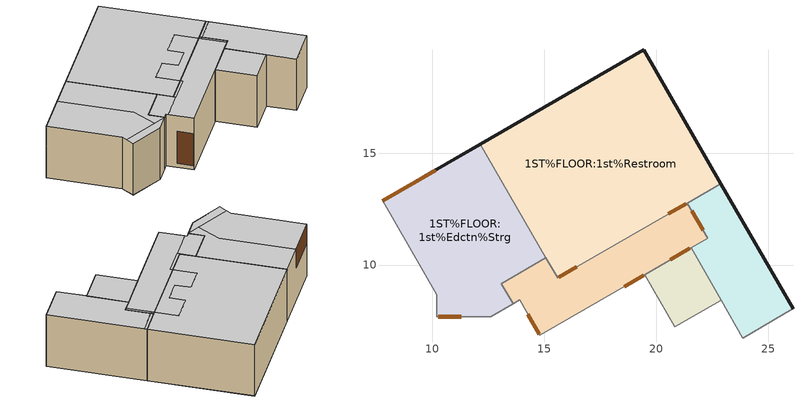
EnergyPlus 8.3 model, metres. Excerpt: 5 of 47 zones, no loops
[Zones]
1ST%FLOOR:1st%Electrical%Room
 floor ground (groundfloor_from_db): 26.1,8.04 23.85,6.74 22.89,8.43 21.55,10.77 22.3,11.2 21.39,12.77 22.88,13.64 z0.51
 wall to 1ST%FLOOR:1st%Lobby (21): 23.85,6.74 26.1,8.04 z0.51:4.42
 wall to 1ST%FLOOR:1st%Lobby (41): 22.89,8.43 23.85,6.74 z0.51:4.42
 wall ground (extWall_heavy_ashrae901_2013_zone1): 26.1,8.04 22.88,13.64 z0.51:4.42
 wall to 1ST%FLOOR:1st%Restroom (22): 22.88,13.64 21.39,12.77 z0.51:4.42
 wall to 1ST%FLOOR:1st%Corridor (22): 21.39,12.77 22.3,11.2 z0.51:4.42
 wall to 1ST%FLOOR:1st%Corridor (44): 22.3,11.2 21.55,10.77 z0.51:4.42
 wall to 1ST%FLOOR:1st%Elevator%Machine (41): 21.55,10.77 22.89,8.43 z0.51:4.42
 door inside (25): 21.59,12.42 22.1,11.55 z0.81:3.24
 ceiling to 2ND%FLOOR%NORTH:2nd%Lobby (5): 22.89,8.43 23.85,6.74 26.1,8.04 22.96,13.49 21.47,12.63 22.3,11.2 22.11,11.1 21.55,10.77 z4.42
 ceiling to 2ND%FLOOR%NORTH:2nd%Restrooms (5): 21.47,12.63 22.96,13.49 22.88,13.64 21.39,12.77 z4.42
1ST%FLOOR:1st%Elevator%Machine
 floor ground (groundfloor_from_db): 22.89,8.43 20.83,7.24 19.49,9.58 21.55,10.77 z0.51
 wall to 1ST%FLOOR:1st%Lobby (21): 20.83,7.24 22.89,8.43 z0.51:4.42
 wall to 1ST%FLOOR:1st%Lobby (41): 19.49,9.58 20.83,7.24 z0.51:4.42
 wall to 1ST%FLOOR:1st%Corridor (44): 21.55,10.77 19.49,9.58 z0.51:4.42
 door inside (25): 21.5,10.74 20.62,10.24 z0.81:3.24
 ceiling to 2ND%FLOOR%NORTH:2nd%Lobby (5): 20.83,7.24 22.89,8.43 21.55,10.77 19.49,9.57 z4.42
1ST%FLOOR:1st%Corridor
 floor ground (groundfloor_from_db): 19.49,9.58 14.8,6.87 13.89,8.45 13.61,8.28 13.08,9.18 15.07,10.33 15.6,9.44 21.39,12.77 22.3,11.2 z0.51
 wall to 1ST%FLOOR:1st%Lobby (43): 14.8,6.87 19.49,9.58 z0.51:4.42
 wall to 1ST%FLOOR:1st%Lobby (21): 13.61,8.28 13.89,8.45 14.8,6.87 z0.51:4.42
 wall to 1ST%FLOOR:1st%Restroom (42): 15.6,9.44 15.07,10.33 z0.51:4.42
 wall to 1ST%FLOOR:1st%Restroom (22): 21.39,12.77 15.6,9.44 z0.51:4.42
 wall to 1ST%FLOOR:1st%Edctn%Strg (21): 15.07,10.33 13.08,9.18 13.61,8.28 z0.51:4.42
 door inside (25): 18.56,9.04 19.44,9.55 / 14.26,7.8 14.77,6.92 / 16.45,9.92 15.66,9.47 / 21.34,12.74 20.54,12.28 z0.81:3.24
 ceiling to 2ND%FLOOR%NORTH:2nd%Lobby (5): 22.13,11.11 22.3,11.2 21.47,12.63 21.31,12.53 z4.42
 ceiling to 2ND%FLOOR%NORTH:2nd%Restrooms (5): 15.6,9.44 15.07,10.33 15.07,10.32 15.67,9.28 17.21,10.18 17.13,10.32 z4.42
 ceiling to 2ND%FLOOR%NORTH:2nd%Corridor (9): 14.8,6.87 22.13,11.11 21.31,12.53 21.23,12.68 17.13,10.32 17.21,10.18 13.98,8.3 z4.42
 ceiling to 2ND%FLOOR%NORTH:2nd%Secure%Files (9): 13.61,8.28 13.89,8.45 13.98,8.3 15.67,9.28 15.07,10.32 13.08,9.18 z4.42
1ST%FLOOR:1st%Edctn%Strg
 floor ground (groundfloor_from_db): 13.61,8.28 12.6,7.69 10.21,7.69 10.21,8.67 7.78,12.88 12.15,15.4 15.07,10.33 13.08,9.18 z0.51
 wall outside (extWall_heavy_ashrae901_2013_zone1): 10.15,14.25 7.78,12.88 z2.97:4.42
 wall to 1ST%FLOOR:1st%Lobby (21): 10.21,7.69 12.6,7.69 13.61,8.28 z0.51:4.42
 wall to 1ST%FLOOR:1st%Restroom (42): 15.07,10.33 12.15,15.4 z0.51:4.42
 wall to 1ST%FLOOR:1st%Mchncl%Rm%01 (21): 7.78,12.88 10.21,8.67 10.21,7.69 z0.51:4.42
 wall ground (extWall_heavy_ashrae901_2013_zone1): 12.15,15.4,0.51 7.78,12.88,0.51 7.78,12.88,2.97 10.15,14.25,2.97 10.15,14.25,4.42 12.15,15.4,4.42
 door inside (25): 10.27,7.69 11.28,7.69 z0.81:3.24
 door (59): 10.15,14.25 7.78,12.88 z2.97:4.42
 ceiling to 2ND%FLOOR%NORTH:2nd%Corridor (9): 10.21,7.69 12.6,7.69 13.56,8.25 10.21,8.25 z4.42
 ceiling to 2ND%FLOOR%NORTH:2nd%Secure%Files (9): 12.68,8.25 13.56,8.25 13.61,8.28 13.08,9.18 15.07,10.32 12.14,15.4 10.21,14.29 12.68,10.02 z4.42
 ceiling to 2ND%FLOOR%NORTH:2nd%Work%Room (9): 10.21,8.25 12.68,8.25 12.68,10.02 10.21,14.29 7.78,12.88 10.21,8.67 z4.42
1ST%FLOOR:1st%Restroom
 floor ground (groundfloor_from_db): 21.39,12.77 15.6,9.44 15.07,10.33 12.15,15.4 19.43,19.61 22.88,13.64 z0.51
 wall ground (extWall_heavy_ashrae901_2013_zone1): 22.88,13.64 19.43,19.61 12.15,15.4 z0.51:4.42
 ceiling to 2ND%FLOOR%NORTH:2nd%Restrooms (5): 15.07,10.33 15.6,9.44 17.13,10.32 16.34,11.68 17.71,12.46 18.24,11.55 19.49,12.27 18.94,13.19 20.45,14.06 21.23,12.68 21.39,12.77 22.88,13.64 19.43,19.61 12.15,15.4 z4.42
 ceiling to 2ND%FLOOR%NORTH:2nd%Corridor (9): 17.13,10.32 21.23,12.68 20.45,14.06 18.94,13.19 19.49,12.27 18.24,11.55 17.71,12.46 16.34,11.68 z4.42
[Building]
Building: North Axis {deg}=0; Terrain=Suburbs; Loads Convergence Tolerance Value=0.4; Temperature Convergence Tolerance Value {deltaC}=0.4; Solar Distribution=FullExterior; Maximum Number of Warmup Days=25; Minimum Number of Warmup Days=6
[Site:Location]
Phipps_CSL_Building: Latitude {N+ S-}=1.37; Longitude {W- E+}=103.98; Time Zone Relative to GMT {GMT+/-}=8; Elevation {m}=16
[SizingPeriod:DesignDay] Day of Month=21; Dry-Bulb Temperature Range Modifier Type=DefaultMultipliers; Humidity Condition Type=Wetbulb; Barometric Pressure {Pa}=101133; Rain {Yes/No}=No; Snow on ground {Yes/No}=No; Daylight Savings Time Indicator=No
Name | Month | Day Type | Maximum Dry-Bulb Temperature {C} | Daily Dry-Bulb Temperature Range {C} | Wetbulb at Maximum Dry-Bulb {C} | Wind Speed {m/s} design conditions vs. traditional 3.35 m/s (7mph) | Wind Direction {Degrees; N=0, S=180} | Solar Model Indicator | ASHRAE Clear Sky Optical Depth for Beam Irradiance (taub) | ASHRAE Clear Sky Optical Depth for Diffuse Irradiance (taud) | Wind Speed {m/s} design conditions vs. traditional 6.71 m/s (15 mph) | Clearness {0.0 to 1.1}
Summer Design Day in Phipps_CSL_Building | 6 | SummerDesignDay | 33.2 | 5.5 | 26.4 | 4.1 | 30 | ASHRAETau | 0.494 | 2.03
Winter Design Day in Phipps_CSL_Building | 12 | WinterDesignDay | 23 | 0 | 23 |  | 320 | ASHRAEClearSky |  |  | 2 | 0
[Site:GroundTemperature:BuildingSurface]
14, 14, 14, 14, 14, 14, 14, 14, 14, 14, 14, 14
[Site:GroundTemperature:Deep]
14.89, 14.89, 14.89, 14.89, 14.89, 14.89, 14.89, 14.89, 14.89, 14.89, 14.89, 14.89
[Site:GroundReflectance]
0.2, 0.2, 0.2, 0.2, 0.2, 0.2, 0.2, 0.2, 0.2, 0.2, 0.2, 0.2
[Site:GroundReflectance:SnowModifier]
1, 1
[Material]
Name | Roughness | Thickness {m} | Conductivity {w/m-K} | Density {kg/m3} | Specific Heat {J/kg-K} | Thermal Emittance | Solar Absorptance | Visible Absorptance | Conductivity {W/m-K} | Thermal Absorptance
Concrete Block (Heavyweight)_0.15 | Rough | .15 | 1.63 | 2300 | 1000 | 0.9 | 0.6 | 0.6
Brickwork Outer Leaf_0.105 | Rough | .105 | 0.84 | 1700 | 800 | 0.9 | 0.7 | 0.7
Gypsum Plastering_0.013 | Rough | .013 | 0.4 | 1000 | 1000 | 0.9 | 0.5 | 0.5
6 in. Concrete at R-0.0625/in (NW 145 lb/ft3 solid concrete)_0.1524 | Rough | .1524 | 2.27 | 2321.4 | 837.36 | 0.9 | 0.7 | 0.7
R-20 board Insulation (Glass fiber board)_0.0476 | Rough | .0476 | 0.036 | 160 | 840 | 0.9 | 0.7 | 0.7
XPS Extruded Polystyrene  - CO2 Blowing_0.0398 | Rough | .0398 | 0.034 | 35 | 1400 | 0.9 | 0.6 | 0.6
3_2_10013 | Rough | 0.0381 |  | 1200 | 1000 |  | 0.7 | 0.7 | 0.38 | 0.9
5_1_10007 | Rough | 0.1397 |  | 2240 | 836.8 |  | 0.7 | 0.7 | 1.311 | 0.9
13_3_10007 | Rough | 0.3048 |  | 2240 | 836.8 |  | 0.7 | 0.7 | 1.311 | 0.9
13_5_10001 | Smooth | 0.0159 |  | 784.9 | 830 |  | 0.92 | 0.92 | 0.16 | 0.9
21_2_10002 | Rough | 0.0762 |  | 240 | 1260 |  | 0.6 | 0.6 | 0.063 | 0.9
23_2_10002 | Rough | 0.1524 |  | 240 | 1260 |  | 0.6 | 0.6 | 0.063 | 0.9
25_1_108 | Rough | 0.035 |  | 700 | 2390 |  | 0.5 | 0.5 | 0.19 | 0.9
55_3_10007 | Rough | 0.4572 |  | 2240 | 836.8 |  | 0.7 | 0.7 | 1.311 | 0.9
59_3_10001 | Smooth | 0.0158 |  | 784.9 | 830 |  | 0.92 | 0.92 | 0.16 | 0.9
[Material:NoMass] Roughness=Rough; Thermal Absorptance=0.9; Solar Absorptance=0.7; Visible Absorptance=0.7
Name | Thermal Resistance {m2-K/W}
9_RVAL_1 | 0.009
41_RVAL_3; 42_RVAL_2 | 0.15
1_RVAL_1 | .2201375
[Construction]
groundfloor_from_db: 1_RVAL_1, R-20 board Insulation (Glass fiber board)_0.0476, 6 in. Concrete at R-0.0625/in (NW 145 lb/ft3 solid concrete)_0.1524
5: 5_1_10007
9: 9_RVAL_1, 3_2_10013
extWall_heavy_ashrae901_2013_zone1: Brickwork Outer Leaf_0.105, XPS Extruded Polystyrene  - CO2 Blowing_0.0398, Concrete Block (Heavyweight)_0.15, Gypsum Plastering_0.013
21; 22: 13_5_10001, 21_2_10002, 13_5_10001
25: 25_1_108
41: 13_5_10001, 21_2_10002, 41_RVAL_3, 13_5_10001
42: 13_5_10001, 42_RVAL_2, 21_2_10002, 13_5_10001
43: 13_5_10001, 23_2_10002, 13_5_10001, 13_3_10007
44: 13_3_10007, 13_5_10001, 23_2_10002, 13_5_10001
59: 55_3_10007, 21_2_10002, 59_3_10001
[WindowProperty:FrameAndDivider]
5: Frame Width {m}=0.0635; Frame Outside Projection {m}=0; Frame Inside Projection {m}=0; Frame Conductance {W/m2-K}=9.5; Ratio of Frame-Edge Glass Conductance to Center-Of-Glass Conductance=1; Frame Solar Absorptance=0.5; Frame Visible Absorptance=0.5; Frame Thermal Hemispherical Emissivity=0.9; Divider Type=DividedLite; Divider Width {m}=0; Number of Horizontal Dividers=0; Number of Vertical Dividers=0; Divider Outside Projection {m}=0; Divider Inside Projection {m}=0; Divider Conductance {W/m2-K}=0; Ratio of Divider-Edge Glass Conductance to Center-Of-Glass Conductance=1; Divider Solar Absorptance=0; Divider Visible Absorptance=0; Divider Thermal Hemispherical Emissivity=0.9; Outside Reveal Solar Absorptance=0.5; Inside Sill Depth {m}=0; Inside Sill Solar Absorptance=0.5; Inside Reveal Depth {m}=0; Inside Reveal Solar Absorptance=0.5
[Zone] Type=1; Multiplier=1; Ceiling Height {m}=Autocalculate; Floor Area {m2}=autocalculate; Zone Inside Convection Algorithm=TARP
1ST%FLOOR:1st%Electrical%Room; 1ST%FLOOR:1st%Restroom; 1ST%FLOOR:1st%Corridor; 1ST%FLOOR:1st%Edctn%Strg; 1ST%FLOOR:1st%Elevator%Machine
[People] Number of People Calculation Method=People; Number of People=0; Fraction Radiant=0.3; Sensible Heat Fraction=AUTOCALCULATE; Activity Level Schedule=Activity Schedule; Carbon Dioxide Generation Rate {m3/s-W}=3.82E-8; Enable ASHRAE 55 Comfort Warnings=No; Mean Radiant Temperature Calculation Type=ZoneAveraged; Work Efficiency Schedule=Work efficiency; Clothing Insulation Calculation Method=ClothingInsulationSchedule; Clothing Insulation Schedule=Clothing Schedule; Air Velocity Schedule=AirVelocitySchedule; Thermal Comfort Model 1 Type=Fanger
Name | Zone or ZoneList | Number of People Schedule
People 1ST%FLOOR:1st%Electrical%Room | 1ST%FLOOR:1st%Electrical%Room | alwaysZero
People 1ST%FLOOR:1st%Restroom | 1ST%FLOOR:1st%Restroom | alwaysZero
People 1ST%FLOOR:1st%Corridor | 1ST%FLOOR:1st%Corridor | StoOffOccpSch
People 1ST%FLOOR:1st%Edctn%Strg | 1ST%FLOOR:1st%Edctn%Strg | alwaysZero
People 1ST%FLOOR:1st%Elevator%Machine | 1ST%FLOOR:1st%Elevator%Machine | alwaysZero
[Lights] Design Level Calculation Method=Watts/Area; Return Air Fraction=0; Fraction Radiant=0.42; Fraction Visible=0.18; Fraction Replaceable=1
Name | Zone or ZoneList | Schedule | Lighting Level {W} | Watts per Zone Floor Area {W/m2}
1ST%FLOOR:1st%Electrical%Room General lighting | 1ST%FLOOR:1st%Electrical%Room | 1136 | 242.1344 | 5.754
1ST%FLOOR:1st%Restroom General lighting | 1ST%FLOOR:1st%Restroom | 1116 | 579.985 | 4.101
1ST%FLOOR:1st%Corridor General lighting | 1ST%FLOOR:1st%Corridor | pythonInteriorLighting | 90.6405 | 2.723
1ST%FLOOR:1st%Edctn%Strg General lighting | 1ST%FLOOR:1st%Edctn%Strg | 1106 | 287.9289 | 3.825
1ST%FLOOR:1st%Elevator%Machine General lighting | 1ST%FLOOR:1st%Elevator%Machine | 1136 | 32.1435 | 2.723
[ZoneInfiltration:DesignFlowRate] Schedule=On; Design Flow Rate Calculation Method=AirChanges/Hour; Air Changes per Hour {1/hr}=1; Constant Term Coefficient=0.606; Temperature Term Coefficient=0.03636; Velocity Term Coefficient=0.1177; Velocity Squared Term Coefficient=0
Name | Zone or ZoneList | Design Flow Rate {m3/s}
1ST%FLOOR:1st%Electrical%Room Infiltration | 1ST%FLOOR:1st%Electrical%Room | 0.004731
1ST%FLOOR:1st%Restroom Infiltration | 1ST%FLOOR:1st%Restroom | 0.018131
1ST%FLOOR:1st%Corridor Infiltration | 1ST%FLOOR:1st%Corridor | 0.005667
1ST%FLOOR:1st%Edctn%Strg Infiltration | 1ST%FLOOR:1st%Edctn%Strg | 0.010001
1ST%FLOOR:1st%Elevator%Machine Infiltration | 1ST%FLOOR:1st%Elevator%Machine | 0.00201
[Exterior:Lights]
Exterior Facade Lighting: Schedule=calibratedExteriorLighting; Design Level {W}=2560; Control Option=ScheduleNameOnly
[Exterior:FuelEquipment]
ExteriorEquipment: Fuel Use Type=Electricity; Schedule=calibratedExteriorEquipment; Design Level {W}=1134.8
[AvailabilityManager:Scheduled]
Reheat System 1 Availability: Schedule=On
[SetpointManager:Scheduled]
Mixed Air Temp Manager: Control Variable=Temperature; Schedule=AHUAirSetpoint; Setpoint Node or NodeList Name!=Mixed Air Nodes
[Schedule:Compact]
AirVelocitySchedule: Any Number, Through: 12/31, For: AllDays, Until: 24:00, 0.137
On: Through: 12/31, For: AllDays, Until: 24:00, 1
alwaysZero; Work efficiency: Through: 12/31, For: AllDays, Until: 24:00, 0
1106: Through: 31 Dec, For: Weekdays SummerDesignDay, Until: 08:00, 0, Until: 18:00, 1, Until: 24:00, 0, For: Weekends, Until: 24:00, 0, For: Holidays, Until: 24:00, 0, For: WinterDesignDay AllOtherDays, Until: 24:00, 0
1116: Through: 31 Dec, For: Weekdays SummerDesignDay, Until: 07:00, 0, Until: 18:00, 1, Until: 24:00, 0, For: Weekends, Until: 24:00, 0, For: Holidays, Until: 24:00, 0, For: WinterDesignDay AllOtherDays, Until: 24:00, 0
1136: Through: 31 Dec, For: Weekdays SummerDesignDay, Until: 09:00, 0, Until: 17:00, 0.01, Until: 24:00, 0, For: Weekends, Until: 24:00, 0, For: Holidays, Until: 24:00, 0, For: WinterDesignDay AllOtherDays, Until: 24:00, 0
pythonInteriorLighting: Through: 4/1, For: Weekdays SummerDesignDay WinterDesignDay, Until: 09:00, .03125, Until: 15:00, .6, Until: 19:00, .4, Until: 23:00, .2, Until: 24:00, .14, For: AllOtherDays, Until: 09:00, .03125, Until: 16:00, .45, Until: 19:00, .4, Until: 23:00, .35, Until: 24:00, .2, Through: 9/30, For: Weekdays SummerDesignDay, Until: 08:00, .03125, Until: 09:00, .4, Until: 19:00, .9, Until: 21:00, .45, Until: 22:00, .45, Until: 23:00, .368, Until: 24:00, .09375, For: AllOtherDays, Until: 09:00, .03125, Until: 16:00, .6, Until: 19:00, .2, Until: 23:00, .12, Until: 24:00, .11, Through: 12/31, For: Weekdays SummerDesignDay WinterDesignDay, Until: 09:00, .03125, Until: 15:00, .6, Until: 19:00, .4, Until: 23:00, .2, Until: 24:00, .14, For: AllOtherDays, Until: 09:00, .03125, Until: 16:00, .45, Until: 19:00, .4, Until: 23:00, .35, Until: 24:00, .2
calibratedExteriorEquipment: Through: 3/1, For: Alldays, Until: 01:00, 0, Until: 17:00, .058566, Until: 24:00, .098586, Through: 5/1, For: Alldays, Until: 01:00, 0, Until: 17:00, .131516, Until: 24:00, .236985, Through: 6/1, For: Alldays, Until: 01:00, 0, Until: 17:00, .153093, Until: 24:00, .255154, Through: 7/1, For: Alldays, Until: 01:00, 0, Until: 17:00, .096582, Until: 24:00, .16097, Through: 8/1, For: Alldays, Until: 01:00, 0, Until: 17:00, .357559, Until: 24:00, .595931, Through: 9/1, For: Alldays, Until: 01:00, 0, Until: 17:00, .206521, Until: 24:00, .344202, Through: 10/1, For: Alldays, Until: 01:00, 0, Until: 17:00, .377081, Until: 24:00, .628468, Through: 11/1, For: Alldays, Until: 01:00, 0, Until: 17:00, .488047, Until: 24:00, .813412, Through: 12/1, For: Alldays, Until: 01:00, 0, Until: 17:00, .422289, Until: 24:00, .703815, Through: 12/31, For: Alldays, Until: 01:00, 0, Until: 17:00, .313378, Until: 24:00, .522296
calibratedExteriorLighting: Through: 2/1, For: Alldays, Until: 09:00, .143997, Until: 18:00, 0, Until: 19:00, .882763, Until: 23:00, .845141, Until: 24:00, .444511, Through: 3/1, For: Alldays, Until: 09:00, .119946, Until: 18:00, 0, Until: 19:00, .73532, Until: 23:00, .703982, Until: 24:00, .370268, Through: 4/1, For: Alldays, Until: 09:00, .105, Until: 18:00, 0, Until: 19:00, .646, Until: 23:00, .619, Until: 24:00, .326, Through: 5/1, For: Alldays, Until: 09:00, .083, Until: 18:00, 0, Until: 19:00, .508, Until: 23:00, .487, Until: 24:00, .256, Through: 6/1, For: Alldays, Until: 09:00, .072, Until: 18:00, 0, Until: 19:00, .444, Until: 23:00, .425, Until: 24:00, .224, Through: 7/1, For: Alldays, Until: 09:00, .055, Until: 18:00, 0, Until: 19:00, .336, Until: 23:00, .322, Until: 24:00, .169, Through: 8/1, For: Alldays, Until: 09:00, .058, Until: 18:00, 0, Until: 19:00, .355, Until: 23:00, .34, Until: 24:00, .179, Through: 9/1, For: Alldays, Until: 09:00, .078, Until: 18:00, 0, Until: 19:00, .476, Until: 23:00, .456, Until: 24:00, .24, Through: 10/1, For: Alldays, Until: 09:00, .107, Until: 18:00, 0, Until: 19:00, .658, Until: 23:00, .63, Until: 24:00, .331, Through: 11/1, For: Alldays, Until: 09:00, .101, Until: 18:00, 0, Until: 19:00, .622, Until: 23:00, .595, Until: 24:00, .313, Through: 12/1, For: Alldays, Until: 09:00, .124, Until: 18:00, 0, Until: 19:00, .76, Until: 23:00, .728, Until: 24:00, .383, Through: 12/31, For: Alldays, Until: 09:00, 0.136905, Until: 18:00, 0, Until: 19:00, 0.839286, Until: 23:00, 0.803517, Until: 24:00, .422619
ACTIVITY SCHEDULE: Through: 12/31, For: AllDays, Until: 24:00, 126
Clothing SCHEDULE: Through: 4/30, For: AllDays, Until: 24:00, 0.8, Through: 9/30, For: AllDays, Until: 24:00, 0.5, Through: 12/31, For: AllDays, Until: 24:00, 0.8
AHUAirSetpoint: Through: 31 Dec, For: allDays, Until: 24:00, 30
[Schedule:File]
StoOffOccpSch: File=C:\Users\Zhiangz\Dropbox\phd_bpd\drl_sim_exp\models\schedules\model1_12_stoc_schedules\occp_schedule_file_10m.csv; Column Number=3; Rows to Skip at Top=7; Number of Hours of Data=8760; Column Separator=Comma; Interpolate to Timestep=No; Minutes per Item=10
